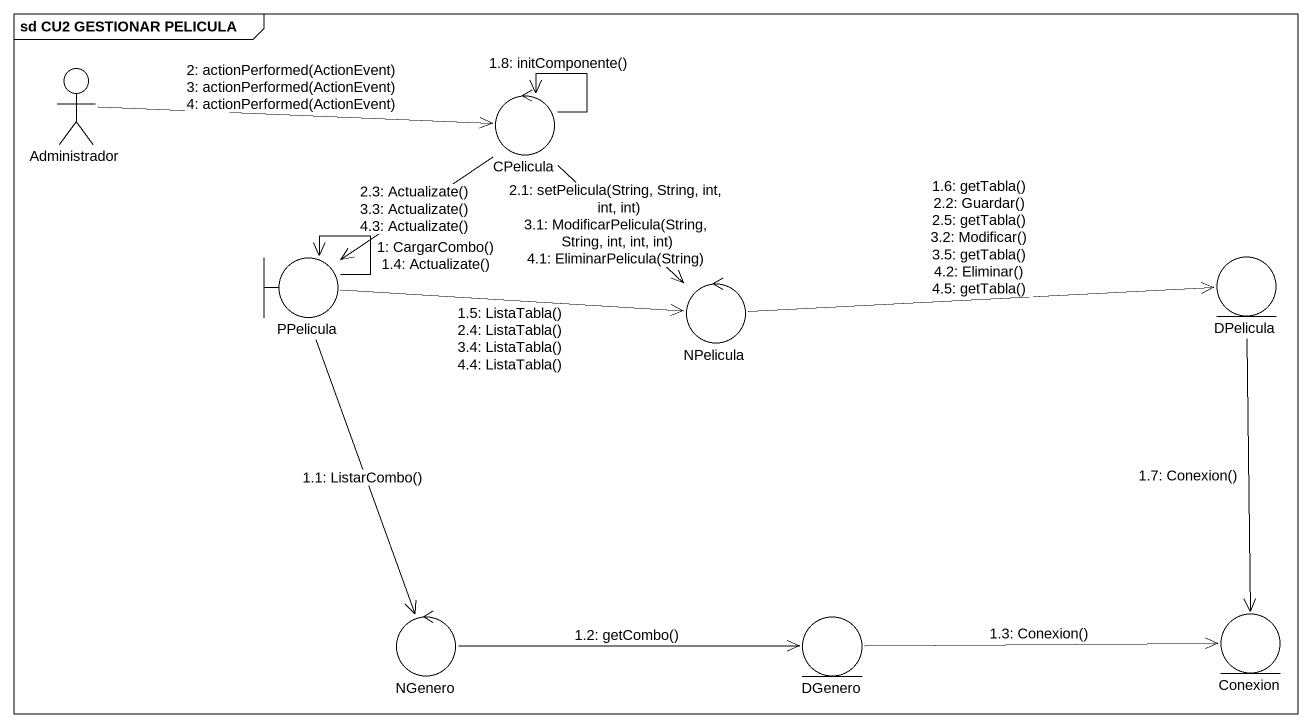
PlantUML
@startuml
mainframe sd CU2 GESTIONAR PELICULA
actor Administrador
control CPelicula
boundary PPelicula
entity DPelicula
control NPelicula
control NGenero
entity DGenero
entity Conexion
PPelicula --> PPelicula : 1: CargarCombo()\n1.4: Actualizate()
PPelicula --> NGenero : 1.1: ListarCombo()
NGenero -right-> DGenero : 1.2: getCombo()
DGenero -right-> Conexion : 1.3: Conexion()
PPelicula -right-> NPelicula : 1.5: ListaTabla()\n2.4: ListaTabla()\n3.4: ListaTabla()\n4.4: ListaTabla()
NPelicula -right-> DPelicula : 1.6: getTabla()\n2.2: Guardar()\n2.5: getTabla()\n3.2: Modificar()\n3.5: getTabla()\n4.2: Eliminar()\n4.5: getTabla()
DPelicula --> Conexion : 1.7: Conexion()
CPelicula --> CPelicula : 1.8: initComponente()
Administrador -right-> CPelicula : 2: actionPerformed(ActionEvent)\n3: actionPerformed(ActionEvent)\n4: actionPerformed(ActionEvent)
CPelicula --> NPelicula : 2.1: setPelicula(String, String, int, int, int)\n3.1: ModificarPelicula(String, String, int, int, int)\n4.1: EliminarPelicula(String)
CPelicula --> PPelicula : 2.3: Actualizate()\n3.3: Actualizate()\n4.3: Actualizate()
@enduml
